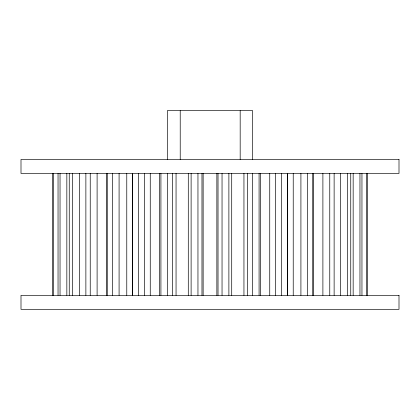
<?xml version="1.0" encoding="UTF-8"?>
<svg xmlns="http://www.w3.org/2000/svg" width="420" height="420" viewBox="0 0 420 420"><rect width="100%" height="100%" fill="white"/><g stroke="black" fill="none" stroke-linecap="round" stroke-linejoin="round"><path stroke-width="0.63" d="M367.332 173.444L367.332 295.334M366.655 173.444L366.655 295.334M361.956 173.444L361.956 295.334M359.961 173.444L359.961 295.334M353.157 173.444L353.157 295.334M350.747 173.444L350.747 295.334M347.508 173.444L347.508 295.334M340.536 173.444L340.536 295.334M334.126 173.444L334.126 295.334M329.763 173.444L329.763 295.334M322.896 173.444L322.896 295.334M313.525 173.444L313.525 295.334M312.732 173.444L312.732 295.334M307.419 173.444L307.419 295.334M300.914 173.444L300.914 295.334M293.228 173.444L293.228 295.334M287.564 173.444L287.564 295.334M287.395 173.444L287.395 295.334M281.332 173.444L281.332 295.334M275.441 173.444L275.441 295.334M269.74 173.444L269.74 295.334M260.61 173.444L260.61 295.334M259.082 173.444L259.082 295.334M252.677 159.437L252.677 110.665L167.323 110.665L167.323 159.437M252.504 173.444L252.504 295.334M247.453 173.444L247.453 295.334M243.947 173.444L243.947 295.334M240.177 110.665L240.177 159.437M231.709 173.444L231.709 295.334M228.884 173.444L228.884 295.334M222.043 173.444L222.043 295.334M218.027 173.444L218.027 295.334M216.857 173.444L216.857 295.334M203.144 173.444L203.144 295.334M201.973 173.444L201.973 295.334M197.957 173.444L197.957 295.334M191.116 173.444L191.116 295.334M188.291 173.444L188.291 295.334M180.222 110.665L180.222 159.437M176.053 173.444L176.053 295.334M172.547 173.444L172.547 295.334M167.496 173.444L167.496 295.334M160.918 173.444L160.918 295.334M159.39 173.444L159.39 295.334M150.26 173.444L150.26 295.334M144.559 173.444L144.559 295.334M138.668 173.444L138.668 295.334M132.605 173.444L132.605 295.334M132.436 173.444L132.436 295.334M126.772 173.444L126.772 295.334M119.086 173.444L119.086 295.334M112.581 173.444L112.581 295.334M107.268 173.444L107.268 295.334M106.475 173.444L106.475 295.334M97.104 173.444L97.104 295.334M90.237 173.444L90.237 295.334M85.874 173.444L85.874 295.334M79.464 173.444L79.464 295.334M72.492 173.444L72.492 295.334M69.253 173.444L69.253 295.334M66.843 173.444L66.843 295.334M60.039 173.444L60.039 295.334M58.044 173.444L58.044 295.334M53.345 173.444L53.345 295.334M52.668 173.444L52.668 295.334M399 159.437L21 159.437L21 173.444L399 173.444L399 159.437M399 295.334L21 295.334L21 309.335L399 309.335L399 295.334"/></g></svg>
